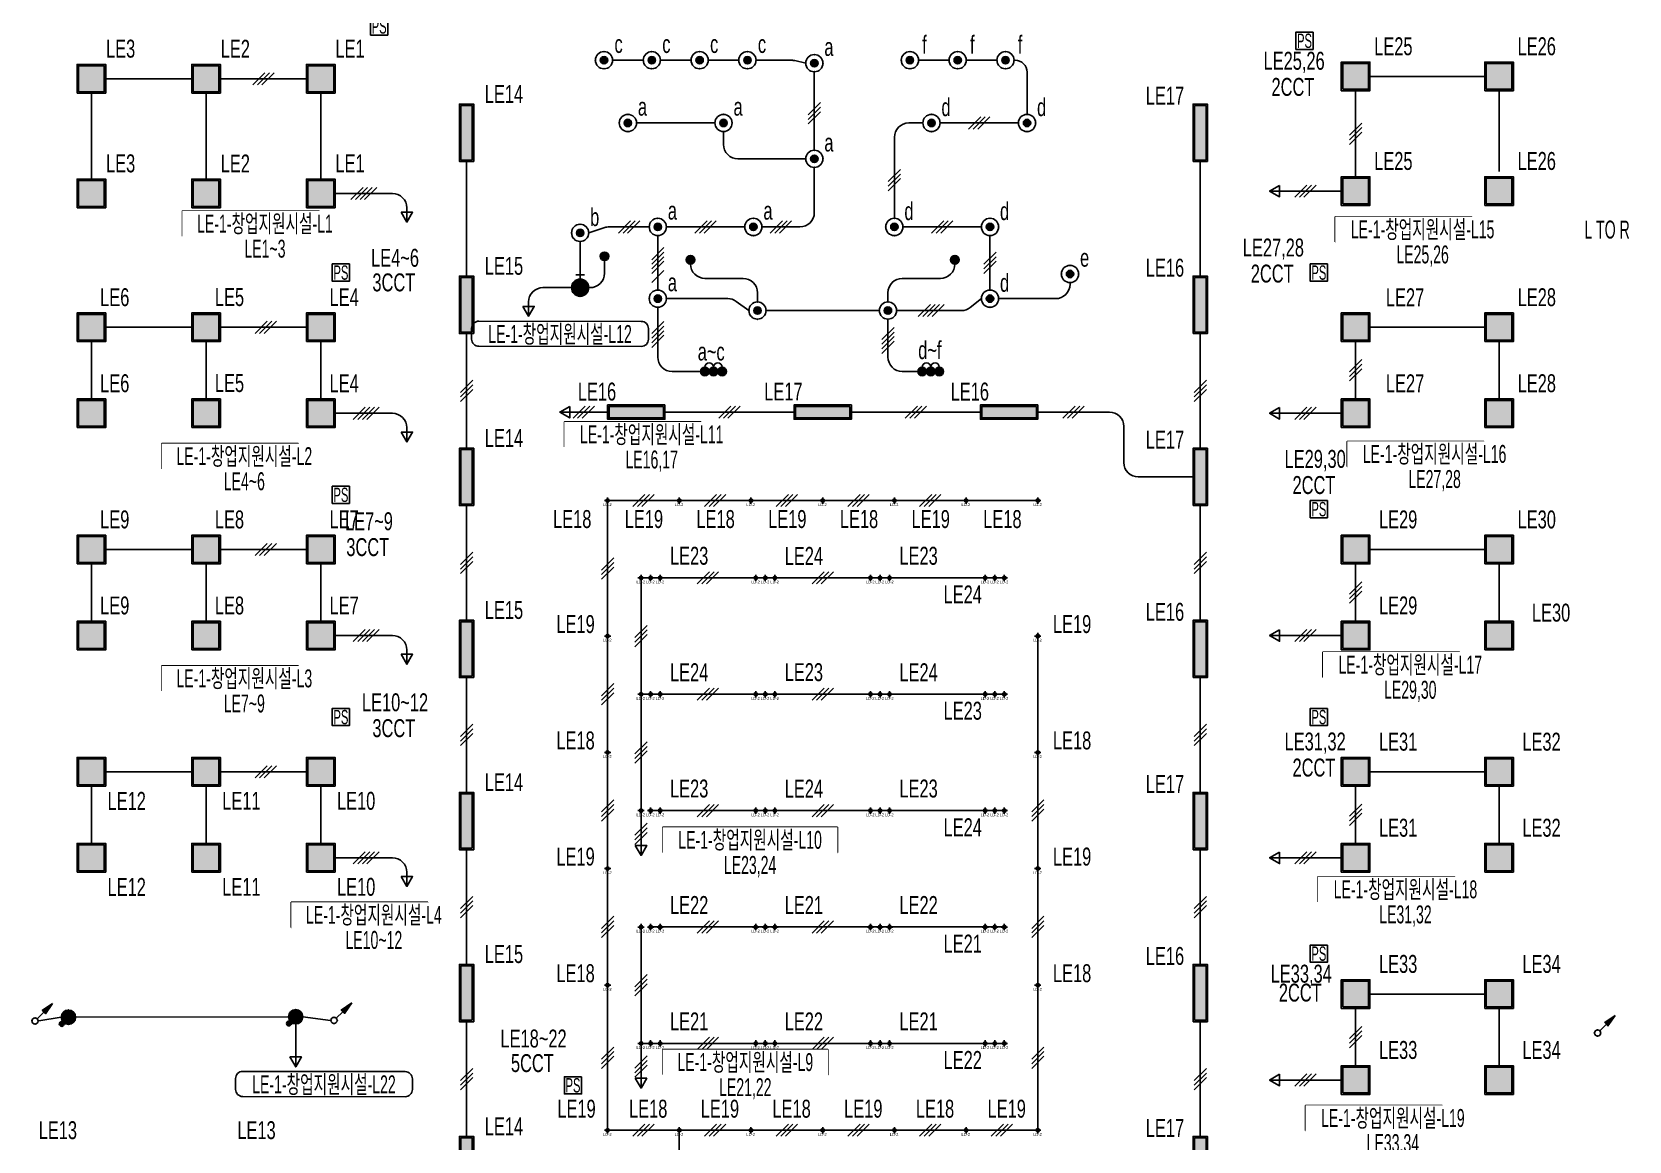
# Model space of a CAD drawing. Header units: millimetres. Extents: x 86947 to 500447, y -530175 to 1059536.
# Drawn here: x 145311 to 178724, y -308396 to -285190 of the extents above; entities that cross this region are included whole.
import ezdxf
from ezdxf.enums import TextEntityAlignment as Align

# ---------------------------------------------------------------- set-up
doc = ezdxf.new("R2010")
doc.units = ezdxf.units.MM
doc.header["$LTSCALE"] = 150
doc.set_wipeout_variables(frame=1)
for name, color, linetype in [('------01 Distribution Panel', 3, 'Continuous'), ('------03 Lighting Fixture', 3, 'Continuous'), ('------04 Lighting Switch', 2, 'Continuous'), ('------04 Number of Strands (가닥수)', 1, 'Continuous'), ('-----20 General Symbol', 3, 'Continuous'), ('-----21 Embeded Wire in Ceiling or Wall', 4, 'Continuous'), ('5', 5, 'Continuous'), ('I-C-LIGHT', 10, 'Continuous')]:
    doc.layers.add(name, color=color, linetype=linetype)
doc.styles.add('ELEC', font='')
doc.styles.get('ELEC').set_extended_font_data('Dotum')

# ---------------------------------------------------------------- blocks, each defined once
blk = doc.blocks.new('D01')
at = {"linetype": 'Continuous'}
blk.add_circle((0, 0), 150, dxfattribs=at)
for p in [(-150, 0), (0, 150), (150, 0), (0, -150)]:
    blk.add_point(p)
blk = doc.blocks.new('E05')
blk.add_hatch(color=256).paths.add_polyline_path([(106, 106), (106, 106, 0.668179), (-150, 0, 1), (150, 0, 0.198912)])
h = blk.add_hatch(color=256)
edge = h.paths.add_edge_path()
edge.add_arc((141, 141), 50, 0, 360)
blk.add_circle((141, 141), 50)
blk.add_blockref('D01', (0, 0))
blk = doc.blocks.new('*U12')
h = blk.add_hatch(color=256)
edge = h.paths.add_edge_path()
edge.add_arc((0, -75), 75, 0, 360)
blk.add_circle((0, -75), 75)
blk = doc.blocks.new('*U16')
h = blk.add_hatch(color=256)
edge = h.paths.add_edge_path()
edge.add_arc((-150, -75), 75, 0, 360)
h = blk.add_hatch(color=256)
edge = h.paths.add_edge_path()
edge.add_arc((0, -75), 75, 0, 360)
h = blk.add_hatch(color=256)
edge = h.paths.add_edge_path()
edge.add_arc((150, -75), 75, 0, 360)
for centre in [(-150, -75), (0, -75), (150, -75)]:
    blk.add_circle(centre, 75)
for centre in [(-75, 0), (75, 0)]:
    blk.add_arc(centre, 75, 0, 180)
blk = doc.blocks.new('*U15')
blk.add_lwpolyline([(150, 0), (-150, 0), (-150, -300), (150, -300)], close=True)
at = {"style": 'ELEC', "width": 0.6}
blk.add_text('PS', height=250, dxfattribs=at).set_placement((0, -150), align=Align.MIDDLE)
blk = doc.blocks.new('E16')
at = {"linetype": 'Continuous'}
h = blk.add_hatch(color=256, dxfattribs=at)
h.dxf.hatch_style = 1
h.paths.add_polyline_path([(570, -120), (570, 120), (-570, 120), (-570, -120)])
blk.add_lwpolyline([(600, 150), (-600, 150), (-600, -150), (600, -150)], close=True, dxfattribs=at)
at = {"color": 1, "linetype": 'Continuous'}
blk.add_lwpolyline([(570, 120), (-570, 120), (-570, -120), (570, -120)], close=True, dxfattribs=at)
blk = doc.blocks.new('E21')
h = blk.add_hatch(color=256)
h.dxf.hatch_style = 1
h.paths.add_polyline_path([(-270, 270), (-270, -270), (270, -270), (270, 270)])
blk.add_lwpolyline([(-300, -300), (300, -300), (300, 300), (-300, 300)], close=True)
at = {"color": 1, "linetype": 'Continuous'}
blk.add_lwpolyline([(-270, -270), (270, -270), (270, 270), (-270, 270)], close=True, dxfattribs=at)
blk = doc.blocks.new('D02')
at = {"linetype": 'Continuous'}
for radius in [150, 64.3]:
    blk.add_circle((0, 0), radius, dxfattribs=at)
for p in [(-150, 0), (0, 150), (150, 0), (0, -150)]:
    blk.add_point(p)
blk = doc.blocks.new('G07-1')
blk.add_hatch(color=256).paths.add_polyline_path([(64, 0, 1), (-64, 0, 1)])
blk.add_blockref('D02', (0, 0))
blk = doc.blocks.new('D06')
for p, q in [((-75, 0), (0, 0)), ((0, -75), (0, 75))]:
    blk.add_line(p, q)
at = {"linetype": 'Continuous'}
blk.add_circle((-225, 0), 150, dxfattribs=at)
for p in [(-375, 0), (-225, 150), (-75, 0), (-225, -150)]:
    blk.add_point(p)
blk = doc.blocks.new('E06')
blk.add_hatch(color=256).paths.add_polyline_path([(-75, 0, 1), (-375, 0, 1)])
blk.add_blockref('D06', (0, 0))
blk = doc.blocks.new('LD-2')
at = {"layer": 'I-C-LIGHT'}
h = blk.add_hatch(dxfattribs=at)
h.set_pattern_fill('AR-SAND', color=251, scale=0.1)
h.set_pattern_definition([(37.5, (322344.1393, 1360194.8276), (-0.16000313, 4.894132373), [0, -3.8608, 0, -4.318, 0, -4.1275]), (7.5, (322344.139, 1360194.8276), (4.49523283, 7.168251006), [0, -2.0828, 0, -3.4798, 0, -1.3335]), (327.5, (322341.015, 1360194.8276), (7.909923702, 0.014371847), [0, -1.27, 0, -4.572, 0, -5.969]), (317.5, (322341.015, 1360194.8276), (7.635564525, 2.229293233), [0, -0.635, 0, -2.9972, 0, -3.429])])
h.paths.add_polyline_path([(1014242, 764803, 1), (1014203, 764803, 1)])
at = {"layer": 'I-C-LIGHT', "color": 1}
for p, q in [((1014223, 764869), (1014223, 764737)), ((1014289, 764803), (1014157, 764803))]:
    blk.add_line(p, q, dxfattribs=at)
at = {"layer": 'I-C-LIGHT', "color": 4}
blk.add_circle((1014223, 764803), 36, dxfattribs=at)
at = {"layer": 'I-C-LIGHT', "color": 8}
for radius in [24.4, 19.4]:
    blk.add_circle((1014223, 764803), radius, dxfattribs=at)
at = {"layer": 'I-C-LIGHT', "color": 9, "insert": (1014217, 764716), "char_height": 60, "width": 294.84, "attachment_point": 5, "style": 'ELEC'}
blk.add_mtext('LD-2', dxfattribs=at)
blk = doc.blocks.new('1F 인테리어')
at = {"layer": 'I-C-LIGHT'}
for p in [(-1109169, -1059798), (-1107669, -1059798), (-1106169, -1059798), (-1104669, -1059798), (-1103169, -1059798), (-1101669, -1059798), (-1100169, -1059798), (-1108469, -1061416), (-1108269, -1061416), (-1108069, -1061416), (-1106069, -1061416), (-1105869, -1061416), (-1105669, -1061416), (-1103669, -1061416), (-1103469, -1061416), (-1103269, -1061416), (-1101269, -1061416), (-1101069, -1061416), (-1100869, -1061416), (-1109169, -1062633), (-1100169, -1062633), (-1108469, -1063851), (-1108269, -1063851), (-1108069, -1063851), (-1106069, -1063851), (-1105869, -1063851), (-1105669, -1063851), (-1103669, -1063851), (-1103469, -1063851), (-1103269, -1063851), (-1101269, -1063851), (-1101069, -1063851), (-1100869, -1063851), (-1109169, -1065068), (-1100169, -1065068), (-1108469, -1066286), (-1108269, -1066286), (-1108069, -1066286), (-1106069, -1066286), (-1105869, -1066286), (-1105669, -1066286), (-1103669, -1066286), (-1103469, -1066286), (-1103269, -1066286), (-1101269, -1066286), (-1101069, -1066286), (-1100869, -1066286), (-1109169, -1067498), (-1100169, -1067498), (-1108469, -1068721), (-1108269, -1068721), (-1108069, -1068721), (-1106069, -1068721), (-1105869, -1068721), (-1105669, -1068721), (-1103669, -1068721), (-1103469, -1068721), (-1103269, -1068721), (-1101269, -1068721), (-1101069, -1068721), (-1100869, -1068721), (-1109169, -1069938), (-1100169, -1069938), (-1108469, -1071156), (-1108269, -1071156), (-1108069, -1071156), (-1106069, -1071156), (-1105869, -1071156), (-1105669, -1071156), (-1103669, -1071156), (-1103469, -1071156), (-1103269, -1071156), (-1101269, -1071156), (-1101069, -1071156), (-1100869, -1071156), (-1109169, -1072973), (-1107669, -1072973), (-1106169, -1072973), (-1104669, -1072973), (-1103169, -1072973), (-1101669, -1072973), (-1100169, -1072973)]:
    blk.add_blockref('LD-2', p, dxfattribs=at)
blk = doc.blocks.new('O01')
blk.add_hatch(color=256).paths.add_polyline_path([(-149, -218), (-218, -149), (-368, -368)])
blk.add_line((-46, -46), (-184, -184))
blk.add_lwpolyline([(-368, -368), (-149, -218), (-218, -149), (-368, -368)])
blk.add_circle((0, 0), 65)
for p in [(-65, 0), (-65, 0), (0, 65), (0, 65), (65, 0), (65, 0), (0, -65), (0, -65)]:
    blk.add_point(p)
blk = doc.blocks.new('O07')
blk.add_lwpolyline([(0, -100), (173, 0), (0, 100)], close=True)
blk = doc.blocks.new('*U47')
at = {"color": 0}
for p, q in [((-226, -106), (-14, 106)), ((-146, -106), (66, 106)), ((-66, -106), (146, 106)), ((14, -106), (226, 106))]:
    blk.add_line(p, q, dxfattribs=at)
blk = doc.blocks.new('*U44')
at = {"color": 0}
for p, q in [((-186, -106), (26, 106)), ((-106, -106), (106, 106)), ((-26, -106), (186, 106))]:
    blk.add_line(p, q, dxfattribs=at)
blk = doc.blocks.new('*U46')
at = {"color": 0}
for p, q in [((-306, -106), (-94, 106)), ((-226, -106), (-14, 106)), ((-146, -106), (66, 106)), ((-66, -106), (146, 106)), ((94, -106), (306, 106))]:
    blk.add_line(p, q, dxfattribs=at)

msp = doc.modelspace()

# ---------------------------------------------------------------- linework, layer by layer
at = {"layer": '------01 Distribution Panel', "color": 1}
for points in [[(148459, -289462), (151314, -289462), (151314, -288937), (148459, -288937)], [(172578, -289583), (175433, -289583), (175433, -289058), (172578, -289058)], [(156449, -293873), (159304, -293873), (159304, -293348), (156449, -293348)], [(148026, -294329), (150881, -294329), (150881, -293804), (148026, -293804)], [(172829, -294281), (175684, -294281), (175684, -293756), (172829, -293756)], [(172320, -298691), (175174, -298691), (175174, -298166), (172320, -298166)], [(148026, -298979), (150881, -298979), (150881, -298454), (148026, -298454)], [(158508, -302357), (162163, -302357), (162163, -301832), (158508, -301832)], [(172219, -303391), (175074, -303391), (175074, -302866), (172219, -302866)], [(150736, -303926), (153591, -303926), (153591, -303401), (150736, -303401)], [(158508, -307006), (161963, -307006), (161963, -306481), (158508, -306481)], [(171956, -308176), (174811, -308176), (174811, -307651), (171956, -307651)]]:
    msp.add_lwpolyline(points, close=True, dxfattribs=at)
at = {"layer": '-----21 Embeded Wire in Ceiling or Wall'}
msp.add_line((146224, -305805), (150679, -305795), dxfattribs=at)
for points in [[(157459, -285782), (158099, -285782)], [(158459, -285782), (159099, -285782)], [(159459, -285782), (160099, -285782)], [(163859, -285782), (164499, -285782)], [(164859, -285782), (165499, -285782)], [(146854, -286170), (148654, -286170)], [(149254, -286170), (151054, -286170)], [(161679, -286025), (161679, -287665)], [(173304, -286120), (175704, -286120)], [(146554, -286470), (146554, -288270)], [(148954, -286470), (148954, -288270)], [(151354, -286470), (151354, -288270)], [(173004, -286420), (173004, -288220)], [(176004, -286420), (176004, -288111)], [(157959, -287095), (159599, -287095)], [(164309, -287095), (165949, -287095)], [(154404, -287900), (154404, -290300)], [(169754, -290300), (169754, -287900)], [(172704, -288520), (171204, -288520)], [(160224, -289270), (158584, -289270)], [(163534, -289270), (165174, -289270)], [(156779, -290270), (156779, -289575)], [(158404, -289450), (158404, -290590)], [(165354, -289450), (165354, -290590)], [(160669, -291020), (163039, -291020)], [(146554, -291670), (146554, -292870)], [(146854, -291370), (148654, -291370)], [(148954, -291670), (148954, -292870)], [(149254, -291370), (151054, -291370)], [(151354, -291670), (151354, -292870)], [(154404, -291500), (154404, -293900)], [(169754, -291500), (169754, -293900)], [(173004, -291670), (173004, -292870)], [(173304, -291370), (175704, -291370)], [(176004, -291670), (176004, -292870)], [(157354, -293145), (156354, -293145)], [(158554, -293145), (161254, -293145)], [(162454, -293145), (165154, -293145)], [(172704, -293170), (171204, -293170)], [(157354, -295031), (157354, -297806)], [(157390, -294995), (158818, -294995)], [(158890, -294995), (160318, -294995)], [(160390, -294995), (161818, -294995)], [(161890, -294995), (163318, -294995)], [(163390, -294995), (164818, -294995)], [(164890, -294995), (166318, -294995)], [(154404, -295100), (154404, -297500)], [(169754, -297500), (169754, -295100)], [(146854, -296020), (148654, -296020)], [(149254, -296020), (151054, -296020)], [(173304, -296020), (175704, -296020)], [(146554, -296320), (146554, -297520)], [(148954, -296320), (148954, -297520)], [(151354, -296320), (151354, -297520)], [(173004, -296320), (173004, -297520)], [(176004, -296320), (176004, -297520)], [(158054, -296648), (158054, -299011)], [(158090, -296612), (158218, -296612)], [(158290, -296612), (158418, -296612)], [(158490, -296612), (160418, -296612)], [(160490, -296612), (160618, -296612)], [(160690, -296612), (160818, -296612)], [(160890, -296612), (162818, -296612)], [(162890, -296612), (163018, -296612)], [(163090, -296612), (163218, -296612)], [(163290, -296612), (165218, -296612)], [(165290, -296612), (165418, -296612)], [(165490, -296612), (165618, -296612)], [(157354, -300229), (157354, -297866)], [(166354, -297866), (166354, -300229)], [(172704, -297820), (171204, -297820)], [(154404, -298700), (154404, -301100)], [(169754, -301100), (169754, -298700)], [(158090, -299047), (158218, -299047)], [(158290, -299047), (158418, -299047)], [(158490, -299047), (160418, -299047)], [(160490, -299047), (160618, -299047)], [(160690, -299047), (160818, -299047)], [(160890, -299047), (162818, -299047)], [(162890, -299047), (163018, -299047)], [(163090, -299047), (163218, -299047)], [(163290, -299047), (165218, -299047)], [(165290, -299047), (165418, -299047)], [(165490, -299047), (165618, -299047)], [(158054, -299083), (158054, -301446)], [(157354, -300301), (157354, -302659)], [(166354, -300301), (166354, -302659)], [(146854, -300670), (148654, -300670)], [(149254, -300670), (151054, -300670)], [(173304, -300670), (175704, -300670)], [(146554, -300970), (146554, -302170)], [(148954, -300970), (148954, -302170)], [(151354, -300970), (151354, -302170)], [(173004, -300970), (173004, -302170)], [(176004, -300970), (176004, -302170)], [(158290, -301482), (158418, -301482)], [(158490, -301482), (160418, -301482)], [(160490, -301482), (160618, -301482)], [(160690, -301482), (160818, -301482)], [(160890, -301482), (162818, -301482)], [(162890, -301482), (163018, -301482)], [(163090, -301482), (163218, -301482)], [(163290, -301482), (165218, -301482)], [(165290, -301482), (165418, -301482)], [(165490, -301482), (165618, -301482)], [(154404, -302300), (154404, -304700)], [(169754, -304700), (169754, -302300)], [(172704, -302470), (171204, -302470)], [(157354, -302731), (157354, -305099)], [(166354, -302731), (166354, -305099)], [(158054, -303953), (158054, -306316)], [(158290, -303917), (158418, -303917)], [(158490, -303917), (160418, -303917)], [(160490, -303917), (160618, -303917)], [(160690, -303917), (160818, -303917)], [(160890, -303917), (162818, -303917)], [(162890, -303917), (163018, -303917)], [(163090, -303917), (163218, -303917)], [(163290, -303917), (165218, -303917)], [(165290, -303917), (165418, -303917)], [(165490, -303917), (165618, -303917)], [(157354, -305171), (157354, -308134)], [(166354, -305171), (166354, -308134)], [(173304, -305320), (175704, -305320)], [(173004, -305620), (173004, -306820)], [(176004, -305620), (176004, -306820)], [(145924, -305805), (145454, -305883)], [(150829, -305945), (150829, -306845)], [(150979, -305795), (151554, -305873)], [(154404, -305900), (154404, -308300)], [(169754, -308300), (169754, -305900)], [(158090, -306352), (158218, -306352)], [(158290, -306352), (158418, -306352)], [(158490, -306352), (160418, -306352)], [(160490, -306352), (160618, -306352)], [(160690, -306352), (160818, -306352)], [(160890, -306352), (162818, -306352)], [(162890, -306352), (163018, -306352)], [(163090, -306352), (163218, -306352)], [(163290, -306352), (165218, -306352)], [(165290, -306352), (165418, -306352)], [(165490, -306352), (165618, -306352)], [(172704, -307120), (171204, -307120)], [(157390, -308170), (158818, -308170)], [(158890, -308170), (160318, -308170)], [(160390, -308170), (161818, -308170)], [(161890, -308170), (163318, -308170)], [(163390, -308170), (164818, -308170)], [(164890, -308170), (166318, -308170)]]:
    msp.add_lwpolyline(points, dxfattribs=at)
for points in [[(160459, -285782), (161203, -285782, -0.059086), (161273, -285791), (161499, -285845)], [(165859, -285782), (165879, -285782, -0.414214), (166129, -286032), (166129, -286915)], [(159779, -287275), (159779, -287545, 0.414214), (160079, -287845), (161499, -287845)], [(163354, -289090), (163354, -287395, -0.414214), (163654, -287095), (163949, -287095)], [(161679, -288025), (161679, -288970, -0.414214), (161379, -289270), (160584, -289270)], [(151654, -288570), (152854, -288570, -0.414214), (153154, -288870), (153154, -289170)], [(158224, -289270), (157387, -289270, 0.079487), (157294, -289285), (156959, -289395)], [(156959, -290540), (156989, -290540, 0.414214), (157289, -290240), (157289, -289975)], [(159089, -290047, 0.414214), (159389, -290347), (160189, -290347, -0.414214), (160489, -290647), (160489, -290840)], [(164619, -290047, -0.414214), (164319, -290347), (163519, -290347, 0.414214), (163219, -290647), (163219, -290840)], [(156599, -290540), (155999, -290540, 0.414214), (155699, -290840), (155699, -291140)], [(165534, -290770), (166729, -290770, 0.414214), (167029, -290470), (167029, -290435)], [(158404, -290950), (158404, -291995, 0.414214), (158704, -292295), (159299, -292295)], [(158584, -290770), (159866, -290770, -0.157856), (160042, -290827), (160309, -291020)], [(163399, -291020), (164755, -291020, 0.169858), (164942, -290955), (165174, -290770)], [(163219, -291200), (163219, -291995, 0.414214), (163519, -292295), (163844, -292295)], [(151654, -293170), (152854, -293170, -0.414214), (153154, -293470), (153154, -293770)], [(166354, -293145), (167854, -293145, -0.414214), (168154, -293445), (168154, -294200, 0.414214), (168454, -294500), (169604, -294500)], [(151654, -297820), (152854, -297820, -0.414214), (153154, -298120), (153154, -298420)], [(151654, -302470), (152854, -302470, -0.414214), (153154, -302770), (153154, -303070)], [(158854, -308206), (158854, -309294, 0.229073), (158967, -309529), (159354, -309835)]]:
    msp.add_lwpolyline(points, format="xyb", dxfattribs=at)
at = {"layer": '-----21 Embeded Wire in Ceiling or Wall', "elevation": 0}
for points in [[(158054, -301518), (158054, -302418)], [(158054, -306388), (158054, -307288)]]:
    msp.add_lwpolyline(points, dxfattribs=at)
at = {"color": 1, "linetype": 'Continuous'}
for points in [[(154509, -291616, 0.414214), (154659, -291766), (158059, -291771, 0.414214), (158209, -291621), (158209, -291396, 0.414214), (158059, -291246), (154659, -291241, 0.414214), (154509, -291391)], [(149570, -307314, 0.414214), (149720, -307464), (153120, -307469, 0.414214), (153270, -307319), (153270, -307094, 0.414214), (153120, -306944), (149720, -306939, 0.414214), (149570, -307089)]]:
    msp.add_lwpolyline(points, format="xyb", close=True, dxfattribs=at)

# ---------------------------------------------------------------- block references
at = {"layer": '------03 Lighting Fixture', "xscale": 1.2, "yscale": 1.2, "zscale": 1.2}
for p in [(157279, -285782), (158279, -285782), (159279, -285782), (160279, -285782), (161679, -285845), (163679, -285782), (164679, -285782), (165679, -285782), (157779, -287095), (159779, -287095), (164129, -287095), (166129, -287095), (161679, -287845), (156779, -289395), (158404, -289270), (160404, -289270), (163354, -289270), (165354, -289270), (167029, -290255), (158404, -290770), (165354, -290770), (160489, -291020), (163219, -291020)]:
    msp.add_blockref('G07-1', p, dxfattribs=at)
at = {"layer": '------03 Lighting Fixture'}
for name, p in [('E21', (146554, -286170)), ('E21', (148954, -286170)), ('E21', (151354, -286170)), ('E21', (173004, -286120)), ('E21', (176004, -286120)), ('E21', (146554, -288570)), ('E21', (148954, -288570)), ('E21', (151354, -288570)), ('E21', (173004, -288520)), ('E21', (176004, -288520)), ('E21', (146554, -291370)), ('E21', (148954, -291370)), ('E21', (151354, -291370)), ('E21', (173004, -291370)), ('E21', (176004, -291370)), ('E21', (146554, -293170)), ('E21', (148954, -293170)), ('E21', (151354, -293170)), ('E16', (157954, -293145)), ('E16', (161854, -293145)), ('E16', (165754, -293145)), ('E21', (173004, -293170)), ('E21', (176004, -293170)), ('E21', (146554, -296020)), ('E21', (148954, -296020)), ('E21', (151354, -296020)), ('E21', (173004, -296020)), ('E21', (176004, -296020)), ('E21', (146554, -297820)), ('E21', (148954, -297820)), ('E21', (151354, -297820)), ('E21', (173004, -297820)), ('E21', (176004, -297820)), ('E21', (146554, -300670)), ('E21', (148954, -300670)), ('E21', (151354, -300670)), ('E21', (173004, -300670)), ('E21', (176004, -300670)), ('E21', (146554, -302470)), ('E21', (148954, -302470)), ('E21', (151354, -302470)), ('E21', (173004, -302470)), ('E21', (176004, -302470)), ('E21', (173004, -305320)), ('E21', (176004, -305320)), ('E21', (173004, -307120)), ('E21', (176004, -307120))]:
    msp.add_blockref(name, p, dxfattribs=at)
for name, p, rotation in [('E16', (154404, -287300), 270), ('E16', (154404, -290900), 270), ('E16', (154404, -294500), 270), ('E16', (154404, -298100), 270), ('E16', (154404, -301700), 270), ('E16', (154404, -305300), 270), ('E05', (146074, -305805), 180), ('E05', (150829, -305795), 180), ('E16', (154404, -308900), 270)]:
    msp.add_blockref(name, p, dxfattribs=dict(at, rotation=rotation))
at = {"layer": '------03 Lighting Fixture', "xscale": -1, "rotation": 89.9999999999833}
for p in [(169754, -287300), (169754, -290900), (169754, -294500), (169754, -298100), (169754, -301700), (169754, -305300), (169754, -308900)]:
    msp.add_blockref('E16', p, dxfattribs=at)
at = {"layer": '------03 Lighting Fixture', "xscale": 1.2, "yscale": 1.2, "zscale": 1.2, "rotation": 89.99999999999997}
msp.add_blockref('E06', (156779, -290270), dxfattribs=at)
at = {"layer": '------04 Lighting Switch', "xscale": 1.2, "yscale": 1.2, "zscale": 1.2}
for name, p in [('*U15', (152574, -284895)), ('*U15', (171934, -285195)), ('*U15', (151774, -290045)), ('*U15', (172234, -290045)), ('*U16', (159569, -292205)), ('*U16', (164114, -292205)), ('*U15', (151774, -294695)), ('*U15', (172234, -294995)), ('*U15', (151774, -299345)), ('*U15', (172234, -299345)), ('*U15', (172234, -304295)), ('*U15', (156629, -307050))]:
    msp.add_blockref(name, p, dxfattribs=at)
for p, rotation in [((157379, -289885), 269.9999999999999), ((159179, -289957), 270), ((164529, -289957), 89.99999999999999)]:
    msp.add_blockref('*U12', p, dxfattribs=dict(at, rotation=rotation))
at = {"layer": '------04 Number of Strands (가닥수)', "xscale": 1.2, "yscale": 1.2, "zscale": 1.2}
for name, p in [('*U44', (150154, -286170)), ('*U44', (165129, -287095)), ('*U47', (152254, -288570)), ('*U44', (171954, -288520)), ('*U44', (157805, -289270)), ('*U44', (159404, -289270)), ('*U44', (160981, -289270)), ('*U44', (164354, -289270)), ('*U47', (164125, -291020)), ('*U44', (150202, -291370)), ('*U44', (163804, -293145)), ('*U44', (167104, -293145)), ('*U47', (152302, -293170)), ('*U44', (171954, -293170)), ('*U44', (158104, -294995)), ('*U44', (159604, -294995)), ('*U44', (161104, -294995)), ('*U44', (162604, -294995)), ('*U44', (164104, -294995)), ('*U44', (150202, -296020)), ('*U44', (159454, -296612)), ('*U44', (161854, -296612)), ('*U47', (152302, -297820)), ('*U44', (171954, -297820)), ('*U44', (159454, -299047)), ('*U44', (161854, -299047)), ('*U44', (150202, -300670)), ('*U44', (159454, -301482)), ('*U44', (161854, -301482)), ('*U47', (152302, -302470)), ('*U44', (171954, -302470)), ('*U44', (159454, -303917)), ('*U44', (161854, -303917)), ('*U44', (159454, -306352)), ('*U44', (161854, -306352)), ('*U44', (171954, -307120)), ('*U44', (158104, -308170)), ('*U44', (159604, -308170)), ('*U44', (161104, -308170)), ('*U44', (162604, -308170)), ('*U44', (164104, -308170)), ('*U44', (165604, -308170))]:
    msp.add_blockref(name, p, dxfattribs=at)
at = {"layer": '------04 Number of Strands (가닥수)', "xscale": -1.2, "yscale": 1.2, "zscale": 1.2, "rotation": 90}
for name, p in [('*U44', (161679, -286893)), ('*U44', (173004, -287320)), ('*U44', (163354, -288290)), ('*U46', (158404, -290068)), ('*U44', (165354, -290020)), ('*U47', (158404, -291520)), ('*U47', (163219, -291645)), ('*U44', (173004, -292270)), ('*U44', (154404, -292700)), ('*U44', (169754, -292700)), ('*U44', (154404, -296300)), ('*U44', (157354, -296418)), ('*U44', (169754, -296300)), ('*U44', (173004, -296920)), ('*U44', (158054, -297830)), ('*U44', (157354, -299047)), ('*U44', (154404, -299900)), ('*U44', (169754, -299900)), ('*U44', (158054, -300265)), ('*U44', (157354, -301480)), ('*U44', (166354, -301480)), ('*U44', (173004, -301570)), ('*U44', (158054, -301968)), ('*U44', (169754, -303500)), ('*U44', (157354, -303915)), ('*U44', (166354, -303915)), ('*U44', (158054, -305135)), ('*U44', (173004, -306220)), ('*U44', (157354, -306652)), ('*U44', (158054, -306838)), ('*U44', (166354, -306652)), ('*U44', (154404, -307100)), ('*U44', (169754, -307100))]:
    msp.add_blockref(name, p, dxfattribs=at)
at = {"layer": '-----20 General Symbol', "rotation": 180}
for p in [(145376, -305883), (151632, -305873), (178065, -306135)]:
    msp.add_blockref('O01', p, dxfattribs=at)
at = {"layer": '-----21 Embeded Wire in Ceiling or Wall', "xscale": 1.199999999953434, "yscale": 1.199999999953434, "zscale": 1.199999999953434}
for p, rotation in [((171411, -288520), 180), ((153154, -288962), 270), ((155699, -290932), 270), ((156561, -293145), 180), ((171412, -293170), 180), ((153154, -293562), 270), ((171411, -297820), 180), ((153154, -298212), 270), ((158054, -302211), 269.9999999999999), ((171411, -302470), 180), ((153154, -302862), 270), ((150829, -306637), 270), ((171411, -307120), 180), ((158054, -307081), 269.9999999999999)]:
    msp.add_blockref('O07', p, dxfattribs=dict(at, rotation=rotation))
at = {"layer": '5'}
msp.add_blockref('1F 인테리어', (252300, 0), dxfattribs=at)

# ---------------------------------------------------------------- texts
at = {"layer": '------04 Lighting Switch', "style": 'ELEC', "width": 0.7}
for s, p in [('LE3', (147166, -285540)), ('LE2', (149566, -285540)), ('c', (157584, -285445)), ('c', (158584, -285445)), ('c', (159584, -285445)), ('c', (160584, -285445)), ('f', (163984, -285445)), ('f', (164984, -285445)), ('f', (165984, -285445)), ('LE25', (173793, -285490)), ('LE26', (176793, -285490)), ('LE1', (151966, -285540)), ('a', (161984, -285507)), ('LE25,26', (171717, -285826, 0)), ('LE14', (155186, -286487)), ('LE17', (169015, -286523)), ('2CCT', (171692, -286340, 0)), ('a', (158084, -286757)), ('a', (160084, -286757)), ('d', (164434, -286757)), ('d', (166434, -286757)), ('a', (161984, -287507)), ('LE3', (147166, -287940)), ('LE2', (149566, -287940)), ('LE1', (151966, -287940)), ('LE25', (173793, -287890)), ('LE26', (176793, -287890)), ('b', (157084, -289057)), ('a', (158709, -288932)), ('a', (160709, -288932)), ('d', (163659, -288932)), ('d', (165659, -288932)), ('LE27,28', (171283, -289733)), ('LE4~6', (152907, -289916)), ('LE15', (155186, -290087)), ('e', (167334, -289917)), ('LE16', (169015, -290123)), ('3CCT', (152882, -290430)), ('a', (158709, -290432)), ('d', (165659, -290432)), ('2CCT', (171259, -290246)), ('LE6', (147043, -290740)), ('LE5', (149443, -290740)), ('LE4', (151843, -290740)), ('LE27', (174038, -290740)), ('LE28', (176794, -290740)), ('d~f', (164096, -291840)), ('a~c', (159521, -291880)), ('LE6', (147043, -292540)), ('LE5', (149443, -292540)), ('LE4', (151843, -292540)), ('LE27', (174038, -292540)), ('LE28', (176794, -292540)), ('LE16', (157132, -292714)), ('LE17', (161032, -292714)), ('LE16', (164932, -292714)), ('LE14', (155186, -293687)), ('LE17', (169015, -293723)), ('2CCT', (172132, -294670, 0)), ('LE9', (147043, -295390)), ('LE8', (149443, -295390)), ('LE7', (151843, -295390)), ('LE7~9', (152361, -295428)), ('LE18', (156614, -295382)), ('LE19', (158114, -295382)), ('LE18', (159614, -295382)), ('LE19', (161114, -295382)), ('LE18', (162614, -295382)), ('LE19', (164114, -295382)), ('LE18', (165614, -295382)), ('LE29', (173893, -295390)), ('LE30', (176793, -295390)), ('3CCT', (152336, -295969)), ('LE23', (159060, -296150)), ('LE24', (161460, -296150)), ('LE23', (163860, -296150)), ('LE9', (147043, -297190)), ('LE8', (149443, -297190)), ('LE7', (151843, -297190)), ('LE24', (164784, -296957)), ('LE29', (173893, -297190)), ('LE15', (155186, -297287)), ('LE16', (169015, -297323)), ('LE30', (177093, -297340)), ('LE19', (156684, -297579)), ('LE19', (167072, -297579)), ('LE24', (159060, -298585)), ('LE23', (161460, -298585)), ('LE24', (163860, -298585)), ('LE10~12', (152907, -299216)), ('LE23', (164784, -299392)), ('3CCT', (152882, -299757)), ('LE18', (156684, -300014)), ('LE18', (167072, -300014)), ('LE31,32', (172157, -300068)), ('LE31', (173893, -300040)), ('LE32', (176893, -300040)), ('2CCT', (172132, -300581)), ('LE14', (155186, -300887)), ('LE23', (159060, -301020)), ('LE24', (161460, -301020)), ('LE23', (163860, -301020)), ('LE17', (169015, -300923)), ('LE12', (147293, -301277)), ('LE11', (149693, -301277)), ('LE10', (152093, -301277)), ('LE24', (164784, -301827)), ('LE31', (173893, -301840)), ('LE32', (176893, -301840)), ('LE19', (156684, -302444)), ('LE19', (167072, -302444)), ('LE12', (147293, -303077)), ('LE11', (149693, -303077)), ('LE22', (159060, -303455)), ('LE21', (161460, -303455)), ('LE22', (163860, -303455)), ('LE15', (155186, -304487)), ('LE21', (164784, -304262)), ('LE16', (169015, -304523)), ('LE18', (156684, -304884)), ('LE18', (167072, -304884)), ('LE33,34', (171866, -304926)), ('LE33', (173893, -304690)), ('LE34', (176893, -304690)), ('2CCT', (171846, -305290)), ('LE21', (159060, -305890)), ('LE22', (161460, -305890)), ('LE21', (163860, -305890)), ('LE18~22', (155805, -306251, 0)), ('LE33', (173893, -306490)), ('LE34', (176893, -306490)), ('5CCT', (155780, -306765, 0)), ('LE22', (164784, -306697)), ('LE19', (156704, -307719)), ('LE19', (162704, -307719)), ('LE18', (164204, -307719)), ('LE19', (165704, -307719)), ('LE13', (145853, -308168)), ('LE13', (150009, -308168)), ('LE14', (155186, -308087)), ('LE17', (169015, -308123))]:
    msp.add_text(s, height=375, dxfattribs=at).set_placement(p, align=Align.MIDDLE)
at = {"linetype": 'Continuous', "style": 'ELEC', "width": 0.6}
for s, p in [('L TO R', (178264, -289325)), ('LE-1-창업지원시설-L12', (156359, -291506)), ('LE-1-창업지원시설-L22', (151420, -307204))]:
    msp.add_text(s, height=375, dxfattribs=at).set_placement(p, align=Align.MIDDLE)

# ---------------------------------------------------------------- next in the draw order: wipeouts: each hides what was drawn before it
at = {"color": 1}
for points in [[(148459, -289462), (151914, -289462), (151914, -288937), (148459, -288937)], [(172578, -289583), (176233, -289583), (176233, -289058), (172578, -289058)], [(156449, -293873), (160104, -293873), (160104, -293348), (156449, -293348)], [(148026, -294329), (151481, -294329), (151481, -293804), (148026, -293804)], [(172829, -294281), (176484, -294281), (176484, -293756), (172829, -293756)], [(172320, -298691), (175974, -298691), (175974, -298166), (172320, -298166)], [(148026, -298979), (151481, -298979), (151481, -298454), (148026, -298454)], [(158508, -302357), (162163, -302357), (162163, -301832), (158508, -301832)], [(172219, -303391), (175874, -303391), (175874, -302866), (172219, -302866)], [(150736, -303926), (154191, -303926), (154191, -303401), (150736, -303401)], [(158508, -307006), (161963, -307006), (161963, -306481), (158508, -306481)], [(171956, -308176), (175611, -308176), (175611, -307651), (171956, -307651)]]:
    msp.add_wipeout(points, dxfattribs=at)

# ---------------------------------------------------------------- next in the draw order: block references
at = {"layer": '------04 Number of Strands (가닥수)', "xscale": 1.2, "yscale": 1.2, "zscale": 1.2}
for p in [(156854, -293145), (159904, -293145)]:
    msp.add_blockref('*U44', p, dxfattribs=at)
at = {"layer": '------04 Number of Strands (가닥수)', "xscale": -1.2, "yscale": 1.2, "zscale": 1.2, "rotation": 90}
msp.add_blockref('*U44', (154404, -303500), dxfattribs=at)

# ---------------------------------------------------------------- next in the draw order: texts
at = {"layer": '------04 Lighting Switch', "style": 'ELEC', "width": 0.7}
msp.add_text('LE10', height=375, dxfattribs=at).set_placement((152093, -303077), align=Align.MIDDLE)

# ---------------------------------------------------------------- next in the draw order: wipeouts: each hides what was drawn before it
at = {"color": 1}
for points in [[(148459, -289987), (151914, -289987), (151914, -289462), (148459, -289462)], [(172578, -290108), (176233, -290108), (176233, -289583), (172578, -289583)], [(156449, -294398), (160104, -294398), (160104, -293873), (156449, -293873)], [(148026, -294854), (151481, -294854), (151481, -294329), (148026, -294329)], [(172829, -294806), (176484, -294806), (176484, -294281), (172829, -294281)], [(172320, -299216), (175974, -299216), (175974, -298691), (172320, -298691)], [(148026, -299504), (151481, -299504), (151481, -298979), (148026, -298979)], [(158508, -302882), (162163, -302882), (162163, -302357), (158508, -302357)], [(172219, -303916), (175874, -303916), (175874, -303391), (172219, -303391)], [(150736, -304451), (154191, -304451), (154191, -303926), (150736, -303926)], [(158508, -307531), (161963, -307531), (161963, -307006), (158508, -307006)], [(171956, -308701), (175611, -308701), (175611, -308176), (171956, -308176)]]:
    msp.add_wipeout(points, dxfattribs=at)

# ---------------------------------------------------------------- next in the draw order: texts
at = {"layer": '------04 Lighting Switch', "style": 'ELEC', "width": 0.7}
for s, p in [('LE29,30', (172157, -294156, 0)), ('LE18', (158204, -307719)), ('LE19', (159704, -307719)), ('LE18', (161204, -307719))]:
    msp.add_text(s, height=375, dxfattribs=at).set_placement(p, align=Align.MIDDLE)
at = {"style": 'ELEC', "width": 0.6}
for s, p in [('LE-1-창업지원시설-L1', (150186, -289200)), ('LE-1-창업지원시설-L15', (174405, -289321)), ('LE1~3', (150186, -289725)), ('LE25,26', (174405, -289846)), ('LE-1-창업지원시설-L11', (158277, -293611)), ('LE-1-창업지원시설-L2', (149754, -294066)), ('LE16,17', (158277, -294136)), ('LE-1-창업지원시설-L16', (174656, -294019)), ('LE27,28', (174656, -294544)), ('LE4~6', (149754, -294591)), ('LE-1-창업지원시설-L17', (174147, -298429)), ('LE-1-창업지원시설-L3', (149754, -298716)), ('LE7~9', (149754, -299241)), ('LE29,30', (174147, -298954)), ('LE-1-창업지원시설-L10', (160335, -302094)), ('LE23,24', (160335, -302619)), ('LE-1-창업지원시설-L18', (174046, -303129)), ('LE-1-창업지원시설-L4', (152464, -303663)), ('LE31,32', (174046, -303654)), ('LE10~12', (152464, -304188)), ('LE-1-창업지원시설-L9', (160235, -306744)), ('LE21,22', (160235, -307269)), ('LE-1-창업지원시설-L19', (173783, -307914)), ('LE33,34', (173783, -308439))]:
    msp.add_text(s, height=375, dxfattribs=at).set_placement(p, align=Align.MIDDLE_CENTER)

doc.saveas('drawing.dxf')
